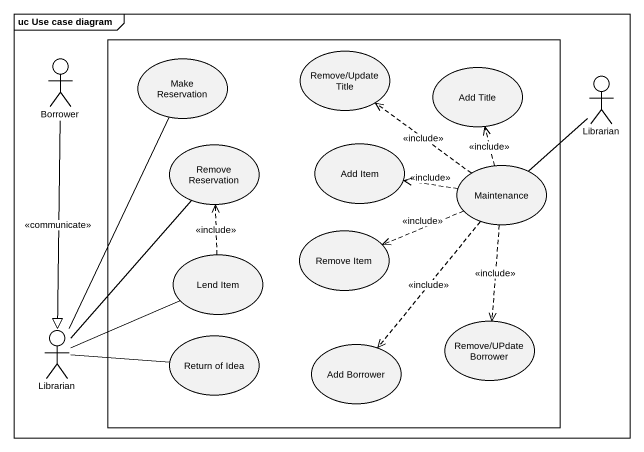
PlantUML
@startuml
mainframe uc Use case diagram
rectangle " " as rectangle1 {
  usecase "Make Reservation" as Make_Reservation
  usecase "Remove/Update Title" as Remove_Update_Title
  usecase "Add Title" as Add_Title
  usecase "Remove Reservation" as Remove_Reservation
  usecase "Add Item" as Add_Item
  usecase Maintenance
  usecase "Remove Item" as Remove_Item
  usecase "Lend Item" as Lend_Item
  usecase "Return of Idea" as Return_of_Idea
  usecase "Add Borrower" as Add_Borrower
  usecase "Remove/UPdate Borrower" as Remove_UPdate_Borrower
}
actor Borrower
actor Librarian
actor "Librarian" as Librarian_2
Borrower --|> Librarian_2 : <<communicate>>
Librarian -- Maintenance
Maintenance .up.> Remove_Update_Title : <<include>>
Maintenance .up.> Add_Title : <<include>>
Maintenance .left.> Add_Item : <<include>>
Maintenance .left.> Remove_Item : <<include>>
Maintenance ..> Add_Borrower : <<include>>
Maintenance ..> Remove_UPdate_Borrower : <<include>>
Lend_Item .up.> Remove_Reservation : <<include>>
Librarian_2 -up- Make_Reservation
Librarian_2 -up- Remove_Reservation
Librarian_2 -right- Lend_Item
Librarian_2 -right- Return_of_Idea
@enduml
